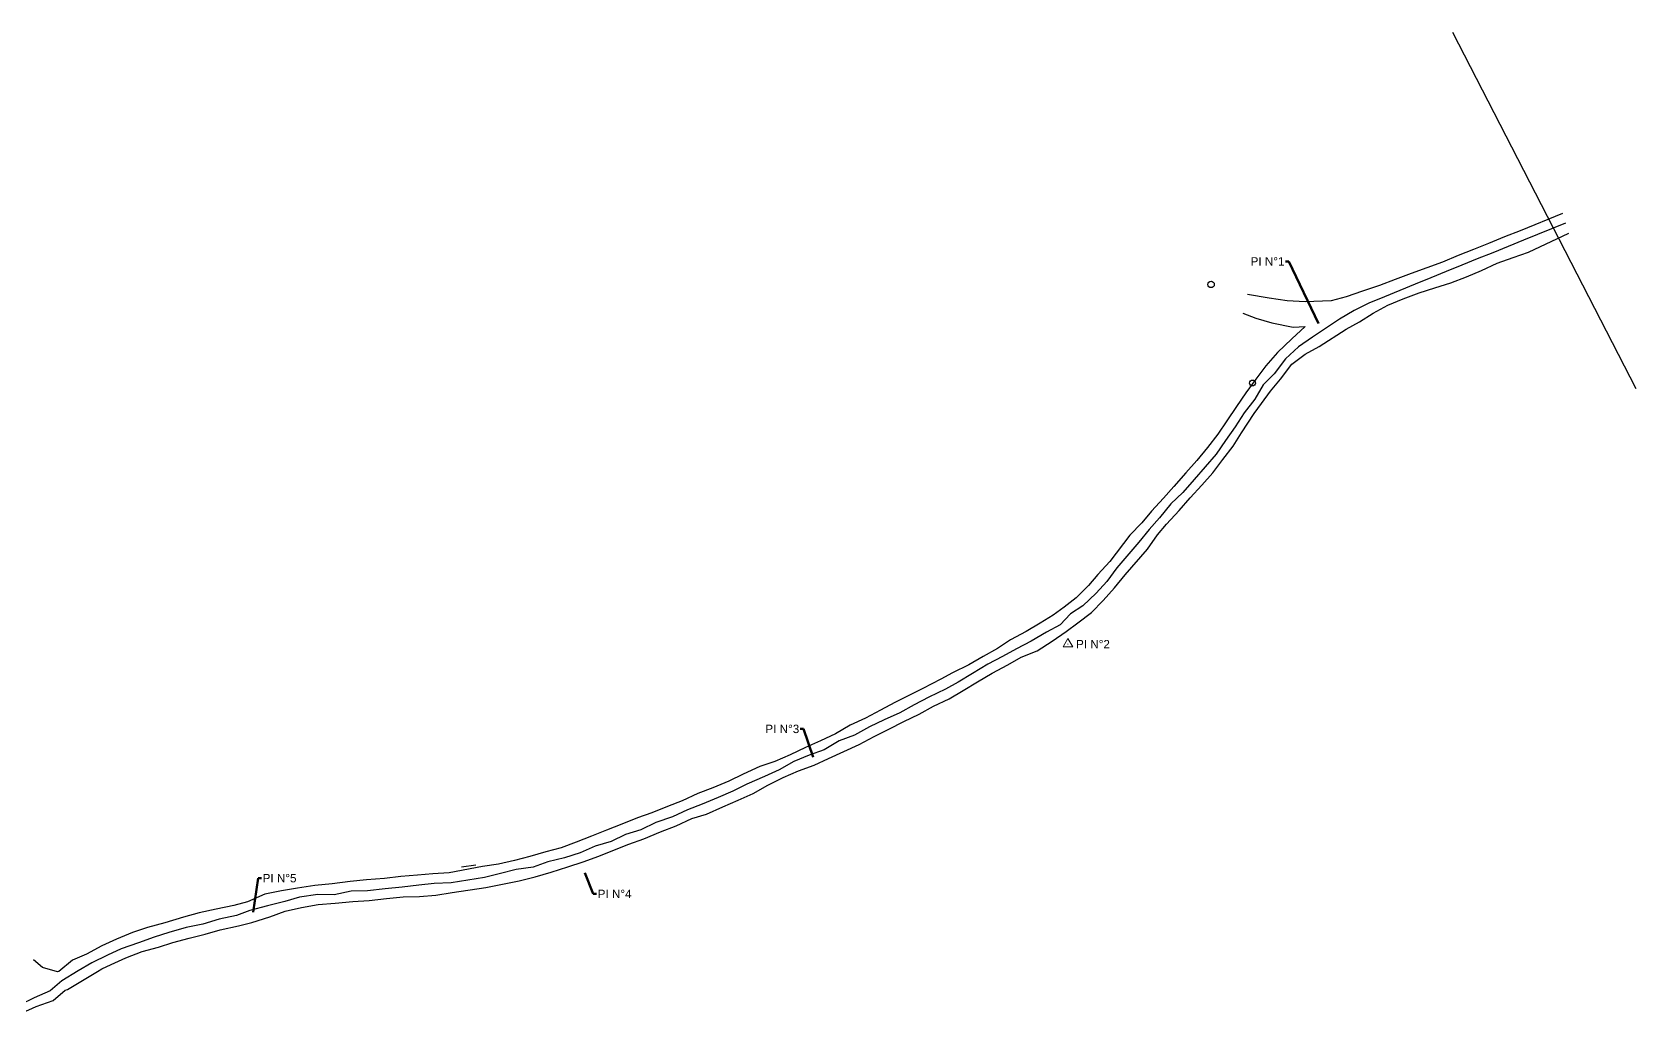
# Model space of a CAD drawing. Header units: metres. Extents: x 1145508 to 1148698, y 1359619 to 1360787.
# Drawn here: x 1147623.2 to 1148102.8, y 1360493.7 to 1360786.9 of the extents above; entities that cross this region are included whole.
import ezdxf

# ---------------------------------------------------------------- set-up
doc = ezdxf.new("R2010")
doc.units = ezdxf.units.M
for name, color, linetype in [('0_Bvia', 1, 'Continuous'), ('EJE_VIA', 20, 'Continuous'), ('Otros', 6, 'Continuous')]:
    doc.layers.add(name, color=color, linetype=linetype)
doc.layers.add('ETQ. PI', color=7, linetype='Continuous', lineweight=0)
doc.styles.get("Standard").update_dxf_attribs({"font": 'simplex.shx'})
doc.dimstyles.get("Standard").update_dxf_attribs({"dimtxt": 0.18, "dimasz": 0.18, "dimexe": 0.18, "dimexo": 0.0625, "dimgap": 0.09, "dimtad": 0, "dimtih": 1, "dimtoh": 1, "dimdec": 4, "dimzin": 0, "dimdsep": 46, "dimtxsty": 'Standard', "dimcen": 0.09, "dimadec": 0, "dimazin": 0, "dimtfac": 1, "dimtdec": 4, "dimtofl": 0, "dimtmove": 0, "dimatfit": 3, "dimfxl": 1, "dimtolj": 1, "dimtzin": 0, "dimarcsym": 0})

# ---------------------------------------------------------------- blocks, each defined once
blk = doc.blocks.new('AeccTickTriangle')
at = {"color": 0, "linetype": 'ByBlock', "lineweight": -2}
blk.add_lwpolyline([(0, 0.67), (-0.58, -0.33), (0.58, -0.33)], close=True, dxfattribs=at)
at = {"color": 0, "linetype": 'ByBlock', "lineweight": -2, "const_width": 0.0625}
blk.add_lwpolyline([(-0.03, 0, 1), (0.03, 0, 1)], format="xyb", close=True, dxfattribs=at)

msp = doc.modelspace()

# ---------------------------------------------------------------- linework, layer by layer
at = {"flags": 128}
msp.add_lwpolyline([(1148047.93, 1360786.94), (1148102.77, 1360680.41)], dxfattribs=at)
for centre, radius in [((1147975.74, 1360711.5, 459.75), 0.965), ((1147988.14, 1360682.03, 461.78), 0.88)]:
    msp.add_circle(centre, radius)
at = {"layer": '0_Bvia'}
for points in [[(1148080.83, 1360732.75, 458.67), (1148068.14, 1360727.54, 458.9), (1148063.46, 1360725.69, 458.95), (1148058.65, 1360723.75, 459.05), (1148054.22, 1360721.93, 459.13), (1148049.66, 1360720.16, 459.27), (1148044.9, 1360718.19, 459.46), (1148040.26, 1360716.49, 459.54), (1148035.6, 1360714.75, 459.64), (1148030.8, 1360712.97, 459.78), (1148026.1, 1360711.19, 459.93), (1148021.06, 1360709.52, 460.1), (1148016.19, 1360707.84, 460.22), (1148011.66, 1360706.63, 460.3), (1148003.87, 1360706.33, 460.31), (1147998.53, 1360706.57, 460.19), (1147993.17, 1360707.43, 460.11), (1147986.65, 1360708.51, 459.95)], [(1147620.3, 1360493.72, 466.05), (1147624.49, 1360495.68, 465.86), (1147629.55, 1360497.48, 465.5), (1147633.16, 1360500.5, 465.49), (1147633.8, 1360500.69, 465.43), (1147642.83, 1360506.06, 465.16), (1147644.15, 1360506.87, 465.17), (1147646.91, 1360508.24, 465.12), (1147651.3, 1360510.17, 465.01), (1147656.2, 1360512.06, 464.89), (1147661.01, 1360513.36, 464.77), (1147665.35, 1360514.74, 464.71), (1147670.21, 1360516.02, 464.7), (1147675.05, 1360517.29, 464.63), (1147679.53, 1360518.59, 464.62), (1147684.99, 1360519.79, 464.6), (1147688.92, 1360520.71, 464.69), (1147694.29, 1360522.43, 464.86), (1147698.96, 1360524.13, 465.12), (1147703.84, 1360525.24, 465.17), (1147708.8, 1360526.09, 465.27), (1147713.84, 1360526.48, 465.35), (1147719.18, 1360527.06, 465.48), (1147724.02, 1360527.36, 465.62), (1147729.23, 1360527.92, 465.76), (1147734.16, 1360528.39, 465.92), (1147739.12, 1360528.57, 466.06), (1147744.01, 1360528.88, 466.24), (1147748.88, 1360529.74, 466.47), (1147758.87, 1360531.19, 466.85), (1147763.93, 1360532.23, 467.09), (1147768.89, 1360533.24, 467.31), (1147773.63, 1360534.39, 467.58), (1147778.46, 1360535.79, 467.86), (1147783.39, 1360537.35, 468.13), (1147788.05, 1360538.93, 468.4), (1147792.74, 1360540.58, 468.58), (1147797.35, 1360542.43, 468.78), (1147801.69, 1360544.19, 468.99), (1147806.11, 1360545.77, 469.2), (1147811.09, 1360547.87, 469.4), (1147815.87, 1360549.61, 469.61), (1147820.5, 1360551.8, 469.79), (1147824.87, 1360553.13, 469.9), (1147829.76, 1360555.3, 470), (1147834.39, 1360557.29, 470.12), (1147838.87, 1360559.29, 470.25), (1147843.18, 1360561.8, 470.28), (1147847.77, 1360564.05, 470.33), (1147852.42, 1360566.05, 470.35), (1147857.06, 1360567.82, 470.37), (1147861.41, 1360569.79, 470.37), (1147870.49, 1360573.92, 470.28), (1147875.03, 1360576.32, 470.23), (1147879.42, 1360578.56, 470.18), (1147883.86, 1360580.83, 470.08), (1147888.47, 1360583.02, 469.94), (1147892.81, 1360585.39, 469.79), (1147897.43, 1360587.65, 469.59), (1147901.6, 1360590.06, 469.38), (1147905.93, 1360592.72, 469.18), (1147910.31, 1360595.33, 468.93), (1147915.02, 1360597.78, 468.71), (1147918.94, 1360600.03, 468.51), (1147923.73, 1360601.93, 468.26), (1147928.23, 1360604.86, 468.02), (1147932.45, 1360607.7, 467.7), (1147935.94, 1360610.3, 467.49), (1147939.99, 1360613.38, 467.25), (1147943.44, 1360617, 466.99), (1147946.9, 1360620.75, 466.74), (1147950.07, 1360624.73, 466.45), (1147956.74, 1360632.35, 465.76), (1147959.75, 1360636.65, 465.34), (1147962.46, 1360639.81, 465.03), (1147966.21, 1360643.9, 464.64), (1147969.46, 1360647.66, 464.3), (1147973.03, 1360651.47, 463.86), (1147976.24, 1360655.2, 463.52), (1147979.28, 1360659.19, 463.15), (1147982.32, 1360663.14, 462.79), (1147984.89, 1360667.09, 462.49), (1147988.59, 1360672.96, 462.11), (1147990.85, 1360675.87, 461.89), (1147993.54, 1360679.64, 461.58), (1147996.47, 1360683.21, 461.24), (1147999.89, 1360687.62, 460.91), (1148003.84, 1360690.7, 460.64), (1148008.06, 1360692.94, 460.41), (1148016.16, 1360698.09, 460.32), (1148020.17, 1360700.33, 460.16), (1148024.21, 1360702.96, 460.03), (1148028.59, 1360705.34, 459.88), (1148033.23, 1360707.18, 459.79), (1148037.98, 1360709.03, 459.69), (1148042.67, 1360710.52, 459.56), (1148047.48, 1360712.01, 459.46), (1148052.1, 1360713.76, 459.38), (1148056.65, 1360715.63, 459.29), (1148061.31, 1360717.81, 459.18), (1148066.04, 1360719.6, 459.1), (1148070.64, 1360721.18, 458.98), (1148082.75, 1360726.8, 458.8)], [(1147985.25, 1360702.89, 460.05), (1147989.12, 1360701.37, 460.18), (1147993.96, 1360699.98, 460.34), (1148000.31, 1360698.75, 460.58), (1148003.85, 1360698.88, 460.57), (1147999.87, 1360695.26, 460.86), (1147995.58, 1360691.17, 461.22), (1147992.09, 1360687.13, 461.5), (1147989.09, 1360683.22, 461.69), (1147986.14, 1360679.1, 461.99), (1147983.32, 1360674.97, 462.23), (1147980.45, 1360670.68, 462.54), (1147977.73, 1360666.75, 462.8), (1147974.7, 1360662.71, 463.16), (1147971.54, 1360658.86, 463.5), (1147968.16, 1360655.14, 463.89), (1147964.61, 1360651.09, 464.28), (1147961.56, 1360647.65, 464.6), (1147957.95, 1360643.72, 465.04), (1147955, 1360640.24, 465.43), (1147951.51, 1360636.57, 465.76), (1147945.44, 1360628.71, 466.36), (1147941.91, 1360624.75, 466.59), (1147939.15, 1360621.48, 466.85), (1147935.42, 1360617.78, 467.09), (1147931.82, 1360615.04, 467.34), (1147928.56, 1360612.63, 467.54), (1147924.65, 1360610.2, 467.9), (1147920.43, 1360607.71, 468.14), (1147915.83, 1360605.27, 468.37), (1147911.88, 1360602.71, 468.68), (1147907.65, 1360600.3, 468.93), (1147903.33, 1360597.75, 469.21), (1147898.46, 1360595.42, 469.42), (1147894.96, 1360593.46, 469.6), (1147889.6, 1360590.67, 469.81), (1147885.83, 1360588.81, 469.95), (1147881.2, 1360586.47, 470.1), (1147876.91, 1360584.22, 470.22), (1147872.4, 1360581.86, 470.31), (1147867.81, 1360579.73, 470.38), (1147863.47, 1360577.19, 470.37), (1147858.98, 1360575.09, 470.43), (1147854.45, 1360573.03, 470.43), (1147849.95, 1360570.88, 470.36), (1147845.3, 1360568.85, 470.31), (1147840.8, 1360567.42, 470.33), (1147835.88, 1360565.09, 470.25), (1147831.52, 1360562.97, 470.14), (1147826.82, 1360560.97, 470.04), (1147822.34, 1360559.31, 469.9), (1147817.6, 1360557.11, 469.76), (1147813.19, 1360555.42, 469.59), (1147808.59, 1360553.52, 469.32), (1147804.24, 1360551.99, 469.06), (1147799.57, 1360550.18, 468.83), (1147794.96, 1360548.38, 468.54), (1147790.48, 1360546.6, 468.35), (1147785.95, 1360544.79, 468.12), (1147781.45, 1360543.07, 467.9), (1147776.9, 1360541.83, 467.67), (1147772.03, 1360540.5, 467.42), (1147767.45, 1360539.32, 467.23), (1147762.66, 1360538.2, 467.01), (1147757.96, 1360537.46, 466.73), (1147747.99, 1360535.61, 466.48), (1147743.09, 1360535.28, 466.29), (1147738.53, 1360534.88, 466.14), (1147733.54, 1360534.52, 466), (1147728.64, 1360533.93, 465.86), (1147723.28, 1360533.46, 465.7), (1147718.36, 1360533, 465.5), (1147712.94, 1360532.31, 465.36), (1147707.75, 1360531.83, 465.27), (1147702.6, 1360530.99, 465.19), (1147697.78, 1360530.19, 465.11), (1147692.84, 1360529.2, 465.05), (1147687.68, 1360526.9, 464.88), (1147683.54, 1360525.85, 464.8), (1147678.25, 1360524.69, 464.88), (1147673.18, 1360523.61, 464.95), (1147668.56, 1360522.3, 465.01), (1147662.91, 1360520.65, 465.07), (1147657.73, 1360519.21, 465.12), (1147653.3, 1360517.78, 465.15), (1147648.49, 1360515.78, 465.26), (1147644.06, 1360513.77, 465.34), (1147639.48, 1360511.28, 465.38), (1147635.32, 1360509.52, 465.41), (1147631.27, 1360506.12, 465.52), (1147630.81, 1360505.97, 465.53), (1147626.35, 1360507.3, 464.03), (1147623.66, 1360509.59, 463.45)]]:
    msp.add_polyline3d(points, dxfattribs=at)
at = {"layer": 'EJE_VIA'}
msp.add_polyline3d([(1148081.75, 1360729.83, 458.74), (1148069.2, 1360724.74, 458.99), (1148064.59, 1360722.84, 459.08), (1148059.95, 1360720.99, 459.18), (1148055.34, 1360719.11, 459.29), (1148050.7, 1360717.24, 459.38), (1148046.05, 1360715.35, 459.48), (1148041.41, 1360713.46, 459.57), (1148036.77, 1360711.58, 459.7), (1148032.15, 1360709.67, 459.84), (1148027.57, 1360707.84, 459.96), (1148022.96, 1360705.89, 460.11), (1148018.5, 1360703.66, 460.27), (1148014.13, 1360701.11, 460.4), (1148006.03, 1360695.69, 460.62), (1148001.85, 1360692.84, 460.8), (1147997.97, 1360689.24, 461.07), (1147994.65, 1360684.75, 461.36), (1147991.37, 1360681.49, 461.63), (1147988.79, 1360677.16, 461.92), (1147985.68, 1360673.11, 462.2), (1147982.91, 1360668.97, 462.5), (1147980.06, 1360664.85, 462.84), (1147977.29, 1360660.75, 463.19), (1147974, 1360656.95, 463.54), (1147970.73, 1360653.17, 463.88), (1147967.32, 1360649.29, 464.3), (1147963.76, 1360645.88, 464.68), (1147960.3, 1360641.72, 465.08), (1147957.26, 1360638.23, 465.42), (1147954.17, 1360634.41, 465.75), (1147947.54, 1360626.79, 466.38), (1147944.61, 1360622.69, 466.65), (1147941.43, 1360619.2, 466.88), (1147937.44, 1360615.37, 467.19), (1147933.69, 1360612.99, 467.41), (1147930.6, 1360609.78, 467.62), (1147926.51, 1360607.51, 467.94), (1147922.01, 1360604.89, 468.17), (1147917.61, 1360602.57, 468.5), (1147913.42, 1360600.23, 468.71), (1147909.02, 1360597.93, 468.93), (1147904.42, 1360595.15, 469.17), (1147900.12, 1360592.62, 469.39), (1147896.3, 1360590.54, 469.63), (1147891.33, 1360588.07, 469.85), (1147886.99, 1360585.84, 470), (1147882.71, 1360583.42, 470.12), (1147878.03, 1360581.3, 470.22), (1147873.65, 1360579.29, 470.3), (1147869.12, 1360576.76, 470.39), (1147864.55, 1360575.01, 470.42), (1147860.11, 1360572.38, 470.44), (1147855.6, 1360570.81, 470.34), (1147850.97, 1360568.91, 470.4), (1147846.61, 1360566.41, 470.33), (1147842.2, 1360564.39, 470.15), (1147836.99, 1360562.14, 470.16), (1147832.8, 1360560.05, 470.12), (1147828.33, 1360558.13, 470.02), (1147823.57, 1360556.11, 469.81), (1147819.25, 1360554.45, 469.73), (1147814.75, 1360552.29, 469.58), (1147809.79, 1360550.67, 469.39), (1147805.29, 1360548.43, 469.15), (1147800.71, 1360547.03, 469.05), (1147796.43, 1360544.97, 468.79), (1147791.64, 1360543.55, 468.57), (1147787.14, 1360541.6, 468.35), (1147782.46, 1360540.13, 468.09), (1147777.43, 1360538.85, 467.83), (1147773.1, 1360537.3, 467.6), (1147768.03, 1360536.58, 467.33), (1147763.26, 1360535.4, 467.11), (1147758.51, 1360534.21, 466.9), (1147748.56, 1360532.62, 466.52), (1147743.49, 1360532.37, 466.36), (1147738.89, 1360531.9, 466.17), (1147733.87, 1360531.35, 466.03), (1147728.79, 1360530.81, 465.87), (1147723.58, 1360530.23, 465.72), (1147718.68, 1360530.09, 465.57), (1147713.54, 1360529.05, 465.45), (1147708.67, 1360529.13, 465.34), (1147703.18, 1360528.31, 465.2), (1147698.77, 1360527.01, 465.05), (1147693.59, 1360525.74, 464.95), (1147688.34, 1360524.36, 464.87), (1147684.34, 1360522.88, 464.85), (1147679.14, 1360521.75, 464.83), (1147674.35, 1360520.28, 464.85), (1147669.3, 1360519.27, 464.91), (1147664.15, 1360517.71, 464.93), (1147659.73, 1360516.36, 465), (1147655.05, 1360514.7, 465.09), (1147649.93, 1360512.87, 465.21), (1147645.79, 1360511, 465.27), (1147641.12, 1360508.7, 465.36), (1147636.98, 1360506.31, 465.45), (1147632.14, 1360503.31, 465.57), (1147628.69, 1360500.37, 465.67), (1147623.89, 1360498.24, 465.87), (1147619.34, 1360495.99, 466.11)], dxfattribs=at)
at = {"layer": 'Otros'}
msp.add_polyline3d([(1147755.94, 1360537.85, 466.62), (1147751.64, 1360537.3, 466.6)], dxfattribs=at)

# ---------------------------------------------------------------- block references
at = {"layer": 'ETQ. PI', "color": 7, "linetype": 'Continuous', "lineweight": 0, "xscale": 2.5, "yscale": 2.5, "zscale": 2.5}
msp.add_blockref('AeccTickTriangle', (1147932.94, 1360603.96), dxfattribs=at)

# ---------------------------------------------------------------- texts
at = {"layer": 'ETQ. PI', "color": 7, "linetype": 'Continuous', "lineweight": 0, "char_height": 2.5}
for s, insert, attachment_point in [('{\\fArial|b0|i0|c0|p34;PI N°1}', (1147997.69, 1360718.4), 6), ('{\\fArial|b0|i0|c0|p34;PI N°2}', (1147940.44, 1360603.96), 5), ('{\\fArial|b0|i0|c0|p34;PI N°3}', (1147852.62, 1360578.61), 6), ('{\\fArial|b0|i0|c0|p34;PI N°5}', (1147692.18, 1360533.99), 4), ('{\\fArial|b0|i0|c0|p34;PI N°4}', (1147792.35, 1360529.3), 4)]:
    msp.add_mtext(s, dxfattribs=dict(at, insert=insert, attachment_point=attachment_point))

# ---------------------------------------------------------------- leaders
at = {"layer": 'ETQ. PI', "color": 7, "linetype": 'Continuous', "lineweight": 0}
for points in [[(1148007.84, 1360699.85), (1147998.99, 1360718.4), (1147997.99, 1360718.4)], [(1147856.83, 1360570.21), (1147853.92, 1360578.61), (1147852.92, 1360578.61)], [(1147788.51, 1360535.55), (1147791.05, 1360529.3), (1147792.05, 1360529.3)], [(1147689.35, 1360523.83), (1147690.88, 1360533.99), (1147691.88, 1360533.99)]]:
    msp.add_leader(points, dimstyle='Standard', override={"dimscale": 1, "dimasz": 1, "dimclrd": 256, "dimlwd": 65535}, dxfattribs=at)

doc.saveas('drawing.dxf')
